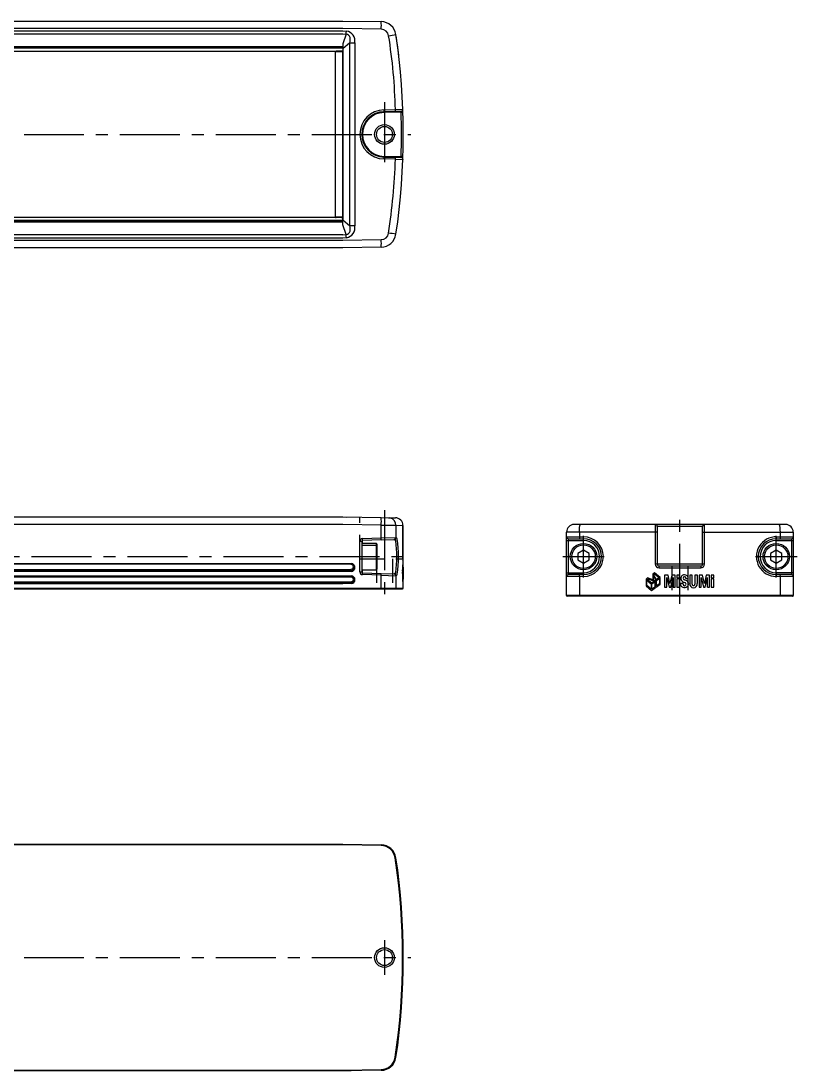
# Model space of a CAD drawing. Extents: x -2 to 409, y -8 to 288.
# Drawn here: x 203.4 to 408.8, y 10 to 287.8 of the extents above; entities that cross this region are included whole.
import ezdxf

# ---------------------------------------------------------------- set-up
doc = ezdxf.new("R2010")
doc.units = 0
doc.header["$LTSCALE"] = 0.5
doc.linetypes.add('CENTER', pattern=[50.8, 31.75, -6.35, 6.35, -6.35])
doc.linetypes.add('DASHED', pattern=[19.05, 12.7, -6.35])
for name, color, linetype in [('MSM_CENTER', 1, 'CENTER'), ('MSM_CONTINUOUS', 7, 'CONTINUOUS'), ('MSM_DASHED', 4, 'DASHED')]:
    doc.layers.add(name, color=color, linetype=linetype)

msp = doc.modelspace()

# ---------------------------------------------------------------- linework, layer by layer
at = {"layer": 'MSM_CENTER'}
for p, q in [((299.6, 266.27), (299.6, 249.26)), ((102.6, 257.76), (306.6, 257.76)), ((299.6, 158.38), (299.6, 135.57)), ((377.8, 133.57), (377.8, 156.57)), ((352.3, 140.57), (352.3, 151.57)), ((403.3, 140.57), (403.3, 151.57)), ((104.6, 146.07), (306.48, 146.07)), ((346.8, 146.07), (357.8, 146.07)), ((397.8, 146.07), (408.8, 146.07)), ((299.6, 44.6), (299.6, 35.4)), ((102.6, 40), (306.6, 40))]:
    msp.add_line(p, q, dxfattribs=at)
at = {"layer": 'MSM_CONTINUOUS'}
for p, q in [((120.6, 287.76), (288.6, 287.76)), ((288.6, 287.76), (298.76, 287.59)), ((288.6, 285.76), (120.6, 285.76)), ((120.6, 285.2), (288.6, 285.2)), ((120.6, 284.34), (288.6, 284.34)), ((298.76, 285.59), (288.6, 285.76)), ((288.6, 285.2), (289.52, 285.11)), ((288.6, 284.33), (289.43, 284.25)), ((289.43, 284.25), (288.6, 281.72)), ((288.6, 280.93), (120.6, 280.93)), ((120.6, 280.77), (288.6, 280.77)), ((288.6, 280.67), (120.6, 280.67)), ((288.6, 280.57), (120.6, 280.57)), ((290.43, 281.97), (288.6, 280.37)), ((288.6, 281.72), (288.6, 279.93)), ((290.43, 233.56), (290.43, 281.97)), ((290.43, 281.97), (291.79, 281.97)), ((291.79, 281.97), (291.79, 233.56)), ((121.1, 279.78), (288.1, 279.78)), ((121.1, 279.78), (288.1, 279.78)), ((286.6, 279.57), (286.6, 235.97)), ((288.6, 279.57), (286.6, 279.57)), ((286.6, 279.56), (286.6, 235.96)), ((286.6, 279.56), (286.6, 279.56)), ((288.5, 279.76), (286.8, 279.76)), ((288.1, 279.76), (288.1, 279.85)), ((288.3, 279.88), (288.3, 279.76)), ((288.49, 279.56), (288.49, 235.96)), ((288.6, 280.37), (288.6, 235.16)), ((299.49, 264.26), (302.51, 264.32)), ((302.51, 264.32), (304.48, 264.36)), ((302.51, 263.82), (299.49, 263.76)), ((304.01, 263.64), (299.49, 263.56)), ((302.51, 263.82), (303.98, 263.84)), ((299.49, 251.97), (304.01, 251.89)), ((299.49, 251.77), (302.51, 251.71)), ((302.51, 251.21), (299.49, 251.27)), ((302.51, 251.71), (302.51, 251.68)), ((302.51, 251.71), (303.91, 251.69)), ((302.51, 251.21), (304.48, 251.17)), ((303.91, 251.69), (304, 251.69)), ((304.48, 251.3), (304.48, 251.3)), ((304.48, 251.2), (304.48, 251.17)), ((288.6, 234.97), (120.6, 234.97)), ((120.6, 234.86), (288.6, 234.86)), ((288.6, 234.76), (120.6, 234.76)), ((120.6, 234.6), (288.6, 234.6)), ((288.1, 235.75), (121.1, 235.75)), ((288.1, 235.75), (121.1, 235.75)), ((286.6, 235.97), (288.6, 235.97)), ((288.5, 235.76), (286.8, 235.76)), ((288.1, 235.68), (288.1, 235.76)), ((288.3, 235.76), (288.3, 235.64)), ((288.6, 233.81), (288.6, 235.62)), ((288.6, 235.16), (290.43, 233.56)), ((288.6, 234.64), (288.6, 234.6)), ((289.43, 231.28), (288.6, 233.81)), ((291.79, 233.56), (290.43, 233.56)), ((288.6, 231.19), (120.6, 231.19)), ((288.6, 231.2), (289.43, 231.28)), ((288.6, 230.33), (120.6, 230.33)), ((120.6, 229.76), (288.6, 229.76)), ((289.52, 230.42), (288.6, 230.33)), ((288.6, 229.76), (298.76, 229.94)), ((298.76, 227.94), (288.6, 227.76)), ((288.6, 227.76), (120.6, 227.76)), ((120.6, 156.57), (288.6, 156.57)), ((288.6, 156.57), (298.76, 156.39)), ((288.6, 156.57), (289.52, 156.55)), ((298.76, 156.39), (300.72, 156.36)), ((300.7, 156.36), (302.51, 156.33)), ((300.72, 156.36), (301.05, 156.29)), ((288.6, 154.57), (120.6, 154.57)), ((298.76, 154.39), (288.6, 154.57)), ((298.76, 151), (298.76, 154.39)), ((298.76, 154.39), (302.65, 154.36)), ((302.65, 154.36), (302.65, 151.12)), ((302.65, 154.36), (304.48, 154.33)), ((304.48, 145.5), (304.48, 154.33)), ((304.48, 154.33), (304.48, 145.5)), ((405.8, 154.57), (349.8, 154.57)), ((351.21, 152.57), (351.22, 153.19)), ((351.22, 153.19), (351.27, 153.75)), ((351.27, 153.75), (351.33, 154.19)), ((351.33, 154.19), (351.41, 154.47)), ((351.41, 154.47), (351.5, 154.57)), ((371.28, 154.57), (371.28, 144.07)), ((383.8, 154.07), (371.8, 154.07)), ((371.8, 154.07), (371.8, 144.07)), ((383.8, 144.07), (383.8, 154.07)), ((384.32, 144.07), (384.32, 154.57)), ((404.19, 154.47), (404.1, 154.57)), ((404.27, 154.19), (404.19, 154.47)), ((404.33, 153.75), (404.27, 154.19)), ((404.38, 153.19), (404.33, 153.75)), ((404.39, 152.57), (404.38, 153.19)), ((293.11, 142.01), (293.11, 150.13)), ((293.11, 150.13), (293.6, 150.13)), ((293.6, 150.13), (293.6, 142.01)), ((293.78, 150.83), (298.76, 151)), ((298.77, 150.5), (293.79, 150.33)), ((293.79, 149.57), (293.79, 150.33)), ((298.76, 151), (302.65, 151.12)), ((298.77, 150.5), (302.17, 150.62)), ((302.17, 150.62), (302.22, 150.62)), ((302.65, 151.12), (302.7, 151.12)), ((371.8, 152.57), (347.8, 152.57)), ((347.8, 135.77), (347.8, 152.57)), ((347.8, 151.32), (352.3, 151.32)), ((347.8, 150.32), (352.3, 150.32)), ((348.3, 150.82), (352.3, 150.82)), ((348.3, 141.32), (348.3, 150.82)), ((351.21, 152.57), (351.21, 151.32)), ((351.21, 151.32), (351.21, 151.13)), ((351.21, 151.13), (351.23, 150.97)), ((351.23, 150.97), (351.25, 150.86)), ((351.25, 150.86), (351.28, 150.82)), ((352.3, 150.32), (352.3, 150.82)), ((383.8, 152.57), (407.8, 152.57)), ((403.3, 151.32), (407.8, 151.32)), ((403.3, 150.82), (407.3, 150.82)), ((403.3, 150.32), (403.3, 150.82)), ((403.3, 150.32), (407.8, 150.32)), ((404.35, 150.86), (404.32, 150.82)), ((404.37, 150.97), (404.35, 150.86)), ((404.39, 151.13), (404.37, 150.97)), ((404.39, 151.32), (404.39, 152.57)), ((404.39, 151.32), (404.39, 151.13)), ((407.3, 150.82), (407.3, 141.32)), ((407.8, 152.57), (407.8, 135.77)), ((297.4, 149.57), (293.6, 149.57)), ((293.6, 149.1), (297.4, 149.1)), ((297.4, 149.57), (297.4, 142.57)), ((297.6, 149.4), (297.6, 142.76)), ((352.3, 147.79), (350.8, 146.94)), ((353.8, 146.94), (352.3, 147.79)), ((403.3, 147.79), (401.8, 146.94)), ((404.8, 146.94), (403.3, 147.79)), ((297.6, 146.96), (297.4, 146.96)), ((297.4, 145.18), (297.6, 145.18)), ((304.49, 144.89), (304.49, 144.88)), ((304.6, 137.77), (304.6, 144.8)), ((350.8, 146.94), (350.8, 145.2)), ((350.8, 145.2), (352.3, 144.35)), ((352.3, 144.35), (353.8, 145.2)), ((353.8, 145.2), (353.8, 146.94)), ((401.8, 146.94), (401.8, 145.2)), ((401.8, 145.2), (403.3, 144.35)), ((403.3, 144.35), (404.8, 145.2)), ((404.8, 145.2), (404.8, 146.94)), ((120.6, 144.27), (288.6, 144.27)), ((288.6, 144.07), (120.6, 144.07)), ((288.6, 144.04), (120.6, 144.04)), ((120.6, 142.69), (288.6, 142.69)), ((288.6, 142.52), (120.6, 142.52)), ((288.6, 142.32), (120.6, 142.32)), ((288.6, 142.12), (120.6, 142.12)), ((288.6, 144.27), (290.81, 144.21)), ((290.8, 144.01), (288.6, 144.07)), ((290.8, 143.99), (288.6, 144.04)), ((288.6, 142.69), (290.8, 142.75)), ((290.81, 142.58), (288.6, 142.52)), ((290.8, 142.38), (288.6, 142.32)), ((290.81, 142.18), (288.6, 142.12)), ((293.11, 142.01), (293.6, 142.01)), ((293.6, 142.57), (297.4, 142.57)), ((293.79, 141.81), (293.79, 142.57)), ((293.79, 141.81), (298.77, 141.64)), ((304.37, 142.23), (304.38, 142.32)), ((304.37, 142.23), (304.37, 140.46)), ((304.37, 142.17), (304.39, 142.17)), ((304.38, 141.97), (304.37, 141.97)), ((304.38, 142.32), (304.39, 142.55)), ((304.4, 142.32), (304.38, 142.32)), ((304.38, 141.97), (304.38, 140.54)), ((304.43, 141.14), (304.38, 141.97)), ((304.39, 142.55), (304.45, 142.03)), ((304.4, 142.32), (304.39, 142.17)), ((304.39, 142.17), (304.44, 141.14)), ((304.4, 142.32), (304.43, 142.03)), ((304.43, 142.03), (304.45, 142.03)), ((304.43, 142.03), (304.44, 141.96)), ((304.44, 141.96), (304.46, 141.96)), ((304.44, 141.96), (304.46, 141.76)), ((304.45, 143.56), (304.46, 143.66)), ((304.45, 143.56), (304.45, 142.03)), ((304.45, 143.48), (304.46, 143.48)), ((304.46, 143.13), (304.45, 143.13)), ((304.46, 143.66), (304.47, 143.9)), ((304.46, 143.66), (304.47, 143.66)), ((304.47, 143.66), (304.46, 143.48)), ((304.46, 143.48), (304.49, 142.07)), ((304.46, 143.13), (304.46, 141.96)), ((304.46, 143.13), (304.48, 142.07)), ((304.46, 141.96), (304.48, 141.76)), ((304.46, 141.76), (304.48, 141.76)), ((304.46, 141.76), (304.46, 141.51)), ((304.52, 142.66), (304.47, 143.9)), ((304.51, 142.66), (304.47, 143.66)), ((304.48, 142.07), (304.49, 142.07)), ((304.48, 142.07), (304.48, 141.92)), ((304.48, 140.68), (304.48, 141.92)), ((304.48, 141.89), (304.49, 141.89)), ((304.48, 141.76), (304.48, 140.91)), ((304.49, 142.07), (304.5, 142.43)), ((304.51, 142.43), (304.49, 141.89)), ((304.49, 141.89), (304.49, 140.46)), ((304.5, 142.43), (304.51, 142.66)), ((304.51, 142.43), (304.5, 142.43)), ((304.52, 142.66), (304.51, 142.66)), ((304.51, 141), (304.51, 142.43)), ((304.52, 140.92), (304.52, 142.66)), ((304.57, 143.26), (304.55, 143.26)), ((304.55, 143.26), (304.55, 140.1)), ((304.55, 142.62), (304.56, 142.62)), ((304.56, 140.1), (304.56, 142.62)), ((304.56, 142.62), (304.57, 141.03)), ((304.57, 143.26), (304.58, 141.03)), ((304.59, 143.26), (304.58, 143.26)), ((304.58, 143.26), (304.58, 142.66)), ((304.59, 142.66), (304.58, 142.66)), ((304.58, 142.66), (304.58, 141.03)), ((304.59, 142.66), (304.58, 140.1)), ((304.6, 143.26), (304.59, 143.26)), ((304.59, 143.26), (304.59, 142.59)), ((304.59, 140.1), (304.59, 143.26)), ((304.59, 142.66), (304.59, 140.1)), ((304.59, 142.59), (304.6, 142.59)), ((304.59, 142.3), (304.59, 140.1)), ((304.6, 142.3), (304.59, 142.3)), ((304.6, 142.59), (304.6, 143.26)), ((304.6, 140.1), (304.6, 142.3)), ((347.8, 141.82), (352.3, 141.82)), ((352.3, 141.82), (352.3, 141.32)), ((371.08, 141.79), (370.62, 141.45)), ((372.56, 140.55), (371.08, 141.79)), ((384.32, 144.07), (371.28, 144.07)), ((372.28, 143.07), (372.3, 143.57)), ((372.28, 143.07), (383.32, 143.07)), ((383.3, 143.57), (372.3, 143.57)), ((383.3, 143.57), (383.32, 143.07)), ((407.8, 141.82), (403.3, 141.82)), ((403.3, 141.82), (403.3, 141.32)), ((120.6, 141.02), (288.6, 141.02)), ((120.6, 140.82), (288.6, 140.82)), ((120.6, 140.7), (288.6, 140.7)), ((288.6, 139.35), (120.6, 139.35)), ((288.6, 139.27), (120.6, 139.27)), ((288.6, 139.07), (120.6, 139.07)), ((288.6, 141.02), (290.81, 140.96)), ((288.6, 140.82), (290.8, 140.76)), ((288.6, 140.7), (290.8, 140.65)), ((290.8, 139.41), (288.6, 139.35)), ((290.8, 139.33), (288.6, 139.27)), ((290.8, 139.13), (288.6, 139.07)), ((290.81, 138.93), (288.6, 138.87)), ((290.8, 139.33), (290.8, 139.41)), ((298.76, 141.14), (293.78, 141.31)), ((298.76, 137.77), (298.76, 141.14)), ((298.76, 141.14), (302.65, 141.02)), ((298.77, 141.64), (302.17, 141.52)), ((302.22, 141.52), (302.17, 141.52)), ((302.65, 141.02), (302.7, 141.02)), ((302.65, 141.02), (302.65, 137.77)), ((304.37, 140.54), (304.38, 140.54)), ((304.37, 140.46), (304.42, 139.55)), ((304.38, 140.54), (304.44, 139.55)), ((304.42, 139.55), (304.44, 139.55)), ((304.42, 139.55), (304.42, 139.54)), ((304.42, 139.54), (304.44, 139.54)), ((304.42, 139.54), (304.44, 139.23)), ((304.43, 141.14), (304.44, 141.14)), ((304.44, 140.98), (304.43, 141.14)), ((304.46, 141.51), (304.44, 141.14)), ((304.47, 141.51), (304.44, 140.97)), ((304.44, 139.55), (304.44, 140.98)), ((304.44, 140.97), (304.44, 139.54)), ((304.44, 140.97), (304.44, 140.97)), ((304.44, 139.54), (304.47, 140)), ((304.48, 140), (304.44, 139.23)), ((304.46, 141.51), (304.47, 141.51)), ((304.47, 140.08), (304.47, 141.51)), ((304.47, 140.91), (304.48, 140.91)), ((304.47, 140.68), (304.48, 140.68)), ((304.47, 140.48), (304.48, 140.48)), ((304.47, 140), (304.47, 140.08)), ((304.47, 140), (304.48, 140)), ((304.48, 140.91), (304.48, 140.68)), ((304.48, 140.48), (304.48, 140.46)), ((304.48, 140.48), (304.48, 140)), ((304.48, 140.46), (304.49, 140.46)), ((304.48, 140.46), (304.49, 140.14)), ((304.51, 140.92), (304.49, 140.46)), ((304.52, 140.92), (304.49, 140.14)), ((304.51, 141), (304.51, 140.92)), ((304.51, 140.92), (304.52, 140.92)), ((304.55, 140.1), (304.56, 140.1)), ((304.57, 141.03), (304.58, 141.03)), ((304.57, 141.03), (304.57, 140.1)), ((304.57, 140.1), (304.58, 140.1)), ((304.59, 140.1), (304.6, 140.1)), ((304.59, 140.1), (304.59, 140.1)), ((352.3, 140.82), (347.8, 140.82)), ((352.3, 141.32), (348.3, 141.32)), ((351.21, 141.01), (351.23, 141.17)), ((351.21, 140.82), (351.21, 141.01)), ((351.21, 140.82), (351.21, 135.77)), ((351.23, 141.17), (351.25, 141.28)), ((351.25, 141.28), (351.28, 141.32)), ((369.26, 140.44), (368.84, 140.12)), ((368.84, 140.12), (368.84, 138.35)), ((369.03, 138.43), (369.03, 139.86)), ((369.03, 139.86), (370.21, 138.87)), ((369.09, 140.06), (369.29, 140.21)), ((370.33, 139.03), (369.09, 140.06)), ((370.62, 139.92), (369.26, 140.44)), ((369.29, 140.21), (371.04, 139.55)), ((371.04, 139.55), (370.33, 139.03)), ((370.4, 138.86), (371.14, 139.4)), ((370.62, 141.45), (370.62, 139.92)), ((370.82, 139.85), (370.82, 141.02)), ((370.82, 141.02), (371.45, 139.81)), ((371.33, 139.65), (370.82, 139.85)), ((370.85, 141.37), (371.09, 141.55)), ((371.58, 139.96), (370.85, 141.37)), ((371.09, 141.55), (372.33, 140.52)), ((371.14, 139.4), (371.14, 137.97)), ((371.33, 138.8), (371.33, 139.65)), ((371.45, 139.81), (371.45, 138.57)), ((372.33, 140.52), (371.58, 139.96)), ((371.64, 139.78), (372.37, 140.32)), ((371.64, 138.35), (371.64, 139.78)), ((372.37, 138.89), (371.64, 138.35)), ((372.37, 140.32), (372.37, 138.89)), ((372.56, 138.81), (372.56, 140.55)), ((373.77, 141.15), (373.77, 137.99)), ((374.72, 141.15), (373.77, 141.15)), ((374.36, 140.51), (374.93, 137.99)), ((374.36, 137.99), (374.36, 140.51)), ((375.17, 138.92), (374.72, 141.15)), ((375.63, 141.15), (375.17, 138.92)), ((375.42, 137.99), (375.99, 140.55)), ((376.58, 141.15), (375.63, 141.15)), ((375.99, 140.55), (375.99, 137.99)), ((376.58, 137.99), (376.58, 141.15)), ((377.66, 141.15), (377.03, 141.15)), ((377.03, 141.15), (377.03, 140.47)), ((377.03, 140.47), (377.66, 140.47)), ((377.66, 140.19), (377.03, 140.19)), ((377.03, 140.19), (377.03, 137.99)), ((377.66, 140.47), (377.66, 141.15)), ((377.66, 137.99), (377.66, 140.19)), ((378.63, 138.98), (377.99, 138.98)), ((377.99, 138.98), (377.99, 138.63)), ((378.63, 138.77), (378.63, 138.98)), ((379.78, 139.57), (378.99, 139.94)), ((379.27, 140.68), (379.03, 140.74)), ((379.38, 140.27), (379.37, 140.54)), ((379.38, 140.27), (379.99, 140.27)), ((379.99, 140.27), (379.99, 140.48)), ((381.04, 141.15), (380.4, 141.15)), ((380.4, 141.15), (380.4, 138.95)), ((381.04, 138.8), (381.04, 141.15)), ((382.42, 141.15), (381.78, 141.15)), ((381.78, 141.15), (381.78, 138.79)), ((382.42, 138.95), (382.42, 141.15)), ((383.81, 141.15), (382.87, 141.15)), ((382.87, 141.15), (382.87, 137.99)), ((383.45, 137.99), (383.45, 140.52)), ((383.45, 140.52), (384.02, 137.99)), ((384.27, 138.92), (383.81, 141.15)), ((384.73, 141.15), (384.27, 138.92)), ((384.52, 137.99), (385.08, 140.52)), ((385.67, 141.15), (384.73, 141.15)), ((385.09, 137.99), (385.08, 140.52)), ((385.67, 137.99), (385.67, 141.15)), ((386.76, 141.15), (386.12, 141.15)), ((386.12, 141.15), (386.12, 140.47)), ((386.12, 140.47), (386.76, 140.47)), ((386.76, 140.19), (386.12, 140.19)), ((386.12, 140.19), (386.12, 137.99)), ((386.76, 140.47), (386.76, 141.15)), ((386.76, 137.99), (386.76, 140.19)), ((407.3, 141.32), (403.3, 141.32)), ((407.8, 140.82), (403.3, 140.82)), ((404.35, 141.28), (404.32, 141.32)), ((404.37, 141.17), (404.35, 141.28)), ((404.39, 141.01), (404.37, 141.17)), ((404.39, 140.82), (404.39, 141.01)), ((404.39, 135.77), (404.39, 140.82)), ((104.8, 137.57), (304.4, 137.57)), ((288.6, 138.87), (120.6, 138.87)), ((120.6, 137.77), (288.6, 137.77)), ((288.6, 137.77), (298.76, 137.77)), ((298.76, 137.77), (304.6, 137.77)), ((368.84, 138.35), (370.3, 137.12)), ((370.21, 137.44), (369.03, 138.43)), ((370.21, 138.87), (370.21, 137.44)), ((370.3, 137.12), (371.33, 137.89)), ((370.4, 137.43), (370.4, 138.86)), ((371.14, 137.97), (370.4, 137.43)), ((371.45, 138.57), (371.33, 138.8)), ((371.33, 138.37), (371.52, 138.03)), ((371.33, 137.89), (371.33, 138.37)), ((371.52, 138.03), (372.56, 138.81)), ((373.77, 137.99), (374.36, 137.99)), ((374.93, 137.99), (375.42, 137.99)), ((375.99, 137.99), (376.58, 137.99)), ((377.03, 137.99), (377.66, 137.99)), ((382.87, 137.99), (383.45, 137.99)), ((384.02, 137.99), (384.52, 137.99)), ((385.09, 137.99), (385.67, 137.99)), ((386.12, 137.99), (386.76, 137.99)), ((407.8, 135.77), (347.8, 135.77)), ((407.6, 135.57), (348, 135.57)), ((351.21, 135.67), (351.21, 135.77)), ((351.22, 135.6), (351.21, 135.67)), ((351.24, 135.57), (351.22, 135.6)), ((404.36, 135.57), (404.38, 135.6)), ((404.38, 135.6), (404.39, 135.67)), ((404.39, 135.67), (404.39, 135.77)), ((120.6, 70), (288.6, 70)), ((288.6, 69.8), (120.6, 69.8)), ((288.6, 70), (298.76, 69.82)), ((298.76, 69.62), (288.6, 69.8)), ((298.76, 69.82), (298.76, 69.62)), ((302.45, 66.38), (302.65, 66.41)), ((302.45, 13.62), (302.65, 13.59)), ((120.6, 10.2), (288.6, 10.2)), ((288.6, 10), (120.6, 10)), ((288.6, 10.2), (298.76, 10.38)), ((298.76, 10.18), (288.6, 10)), ((290.81, 10.04), (288.6, 10)), ((298.76, 10.18), (298.76, 10.38))]:
    msp.add_line(p, q, dxfattribs=at)
for centre, radius in [((299.6, 257.76), 2.6), ((299.6, 257.76), 2.1), ((352.3, 146.07), 3.5), ((352.3, 146.07), 3.1), ((403.3, 146.07), 3.5), ((403.3, 146.07), 3.1), ((299.6, 40), 2.6), ((299.6, 40), 2.1)]:
    msp.add_circle(centre, radius, dxfattribs=at)
for centre, radius, start, end in [((270.11, 286.59), 28.67, 358.0016, 1.9984), ((298.69, 283.59), 4, 8.4352, 89.002), ((6.77, 313.3), 284.15, 354.1315, 354.3062), ((289.42, 283.16), 1.09, 10.4346, 89.4197), ((289.01, 282.35), 2.8, 352.1365, 79.5305), ((288.11, 282.77), 2.46, 340.9802, 13.7975), ((298.73, 283.59), 2, 8.4365, 89.0006), ((273.16, 472.92), 191.04, 278.2916, 278.8811), ((154.98, 260.57), 147.58, 1.4554, 9.0894), ((124.68, 257.76), 179.92, 351.5591, 8.4411), ((124.76, 257.79), 179.84, 6.6971, 8.329), ((286.8, 279.56), 0.2, 90.0023, 179.9954), ((289.85, 279.62), 1.36, 174.0296, 182.4727), ((288.5, 279.66), 0.1, 0, 90), ((299.6, 257.76), 6.5, 90.9982, 269.0018), ((292.33, 264.01), 7.17, 358.0016, 1.9984), ((295.35, 264.07), 7.17, 358.0016, 1.9984), ((303.98, 264.34), 0.5, 271, 2.1), ((129.12, 257.92), 175.47, 1.8739, 2.0859), ((299.6, 257.76), 6, 91, 269), ((299.59, 257.76), 5.8, 91.0001, 268.9999), ((303.51, 263.67), 0.506, 356.6797, 19.6648), ((299.5, 404.91), 141.34, 271.8284, 272.0257), ((124.88, 257.76), 179.23, 358.1205, 1.8795), ((292.33, 251.52), 7.17, 358.0016, 1.9984), ((125.8, 257.66), 176.83, 351.542, 357.9116), ((292.23, 251.5), 10.28, 358.3925, 0.9749), ((303.3, 251.89), 0.714, 343.7205, 359.935), ((303.99, 251.21), 0.48, 21.3126, 90.5773), ((303.98, 251.19), 0.497, 357.6413, 87.8493), ((299.53, 111.28), 140.68, 87.9738, 88.1721), ((303.97, 251.18), 0.511, 2.1045, 22.9866), ((127.85, 257.65), 176.74, 357.9082, 358.1252), ((286.8, 235.96), 0.2, 180.0063, 269.997), ((289.85, 235.91), 1.36, 177.5318, 185.9531), ((288.5, 235.86), 0.1, 270, 360), ((289.01, 233.17), 2.8, 280.3886, 7.9445), ((288.11, 232.76), 2.46, 346.2025, 19.0198), ((289.42, 232.37), 1.09, 270.5803, 349.5654), ((6.77, 202.23), 284.15, 5.6938, 5.8685), ((298.73, 231.94), 2, 270.9994, 351.5635), ((298.69, 231.94), 4, 270.998, 351.5648), ((273.16, 42.61), 191.04, 81.1189, 81.7084), ((270.11, 228.94), 28.67, 358.0016, 1.9984), ((270.11, 155.39), 28.67, 358.0016, 1.9984), ((300.77, 154.43), 1.88, 357.7989, 81.5676), ((302.51, 154.36), 1.97, 359.0918, 89.8998), ((349.8, 152.57), 2, 90, 180), ((371.3, 154.07), 0.5, 0.0007, 90), ((384.3, 154.07), 0.5, 90, 180), ((405.8, 152.57), 2, 0, 90), ((293.8, 150.13), 0.699, 91.9489, 180.0511), ((293.8, 150.13), 0.2, 92, 180), ((286.62, 150.45), 7.17, 359.0025, 2.9978), ((291.6, 150.63), 7.17, 359.0025, 2.9978), ((302.15, 151.12), 0.497, 272.2991, 0.3471), ((302.14, 150.17), 0.448, 10.1741, 86.1075), ((302.2, 151.12), 0.497, 272.2917, 0.3378), ((274.56, 146.07), 28.33, 351.5114, 8.4891), ((302.37, 150.58), 0.632, 9.7296, 58.2887), ((274.56, 146.07), 28.8, 350.769, 9.231), ((348.3, 151.32), 0.5, 180, 270), ((353.48, 151.24), 1.26, 176.4927, 199.6781), ((352.3, 146.07), 5.25, 270, 90), ((352.3, 146.07), 4.75, 270, 90), ((352.3, 146.07), 4.25, 270, 90), ((403.3, 146.07), 5.25, 88.7761, 270), ((403.3, 146.07), 4.75, 90, 270), ((403.3, 146.07), 4.25, 90, 270), ((402.12, 151.24), 1.26, 340.3219, 3.5073), ((407.3, 151.32), 0.5, 270, 0), ((297.4, 149.38), 0.195, 0.59, 91.7145), ((297.41, 148.91), 0.189, 4.7597, 93.4535), ((309.67, 145.33), 5.19, 178.1201, 185.8607), ((313.71, 145.41), 9.24, 179.428, 183.2346), ((304.13, 144.8), 0.466, 358.1638, 41.3641), ((287.94, 144.24), 2.87, 355.5035, 359.4984), ((290.78, 143.2), 0.818, 271.5035, 88.5012), ((290.78, 143.37), 0.618, 271.4941, 88.5059), ((289.59, 142.56), 1.22, 0.6124, 8.7759), ((290.29, 142.51), 0.529, 345.0199, 6.845), ((287.94, 142.15), 2.87, 0.5016, 4.4965), ((290.78, 143.2), 1.02, 271.5327, 88.4673), ((293.8, 142.01), 0.699, 179.9349, 268.0651), ((293.8, 142.01), 0.2, 180, 268.0015), ((286.62, 141.69), 7.17, 357.0022, 0.9975), ((297.4, 142.77), 0.195, 268.2855, 359.41), ((302.14, 141.96), 0.448, 273.8925, 349.8259), ((372.31, 144.1), 1.03, 181.7675, 268.3918), ((372.3, 144.07), 0.5, 180, 270), ((383.3, 144.07), 0.5, 270, 0), ((383.29, 144.1), 1.03, 271.6082, 358.2325), ((287.94, 140.99), 2.87, 355.5035, 359.4984), ((290.78, 139.95), 0.818, 271.5035, 88.5012), ((290.78, 140.03), 0.618, 271.4941, 88.5059), ((289.58, 139.25), 1.22, 354.4587, 3.8344), ((287.94, 138.9), 2.87, 0.5016, 4.4965), ((290.78, 139.95), 1.02, 271.5327, 88.4673), ((291.6, 141.51), 7.17, 357.0022, 0.9975), ((302.15, 141.02), 0.497, 359.6529, 87.7009), ((302.2, 141.02), 0.497, 359.6614, 87.7082), ((302.37, 141.55), 0.632, 301.7113, 350.2704), ((348.3, 140.82), 0.5, 90, 180), ((353.48, 140.9), 1.26, 160.3219, 183.5073), ((379.08, 140.27), 1.05, 143.0325, 195.2518), ((379.23, 140.53), 1.28, 204.5952, 260.7273), ((378.99, 140.23), 1.01, 88.4285, 137.9646), ((379.18, 140.38), 0.51, 154.3537, 213.2001), ((378.99, 140.42), 0.323, 82.2311, 146.6683), ((379.22, 140.55), 0.651, 224.0348, 249.1966), ((378.96, 139.82), 1.42, 58.2031, 87.6988), ((378.96, 138.8), 0.466, 357.3245, 82.4916), ((379.23, 140.54), 0.144, 0.4263, 71.0742), ((379.18, 138.9), 0.95, 288.4139, 5.2104), ((379.31, 140.48), 0.682, 0.4946, 53.91), ((379.3, 138.89), 0.834, 6.7613, 54.2468), ((381.46, 138.9), 1.06, 177.4581, 267.1706), ((381.34, 138.91), 1.07, 273.4755, 1.9303), ((402.12, 140.9), 1.26, 356.4927, 19.6781), ((407.3, 140.82), 0.5, 0, 90), ((295.89, 137.72), 2.87, 357.0017, 0.9986), ((302.45, 137.77), 0.199, 270.286, 0.3375), ((304.4, 137.77), 0.2, 270, 0), ((378.76, 138.71), 0.768, 186.1508, 228.9707), ((378.98, 139.09), 1.2, 232.8495, 294.8664), ((379.04, 138.77), 0.413, 181.0286, 266.8893), ((379.02, 138.77), 0.407, 269.8551, 2.312), ((381.41, 138.79), 0.372, 178.3002, 359.6344), ((348, 135.77), 0.2, 180, 270), ((407.6, 135.77), 0.2, 270, 0), ((298.69, 65.82), 4, 8.437, 89), ((298.69, 65.82), 3.8, 8.437, 89), ((124.6, 40), 179.8, 351.5628, 8.4372), ((124.6, 40), 180, 351.563, 8.437), ((298.69, 14.18), 3.8, 271, 351.563), ((298.69, 14.18), 4, 271, 351.563)]:
    msp.add_arc(centre, radius, start, end, dxfattribs=at)
at = {"layer": 'MSM_DASHED'}
for p, q in [((293.1, 145.51), (293.1, 156.49)), ((293.1, 145.51), (304.48, 145.51)), ((297.5, 145.51), (297.5, 137.57)), ((301.7, 145.51), (301.7, 137.57)), ((375.7, 143.57), (375.7, 135.57)), ((379.9, 143.57), (379.9, 135.57))]:
    msp.add_line(p, q, dxfattribs=at)

doc.saveas('drawing.dxf')
